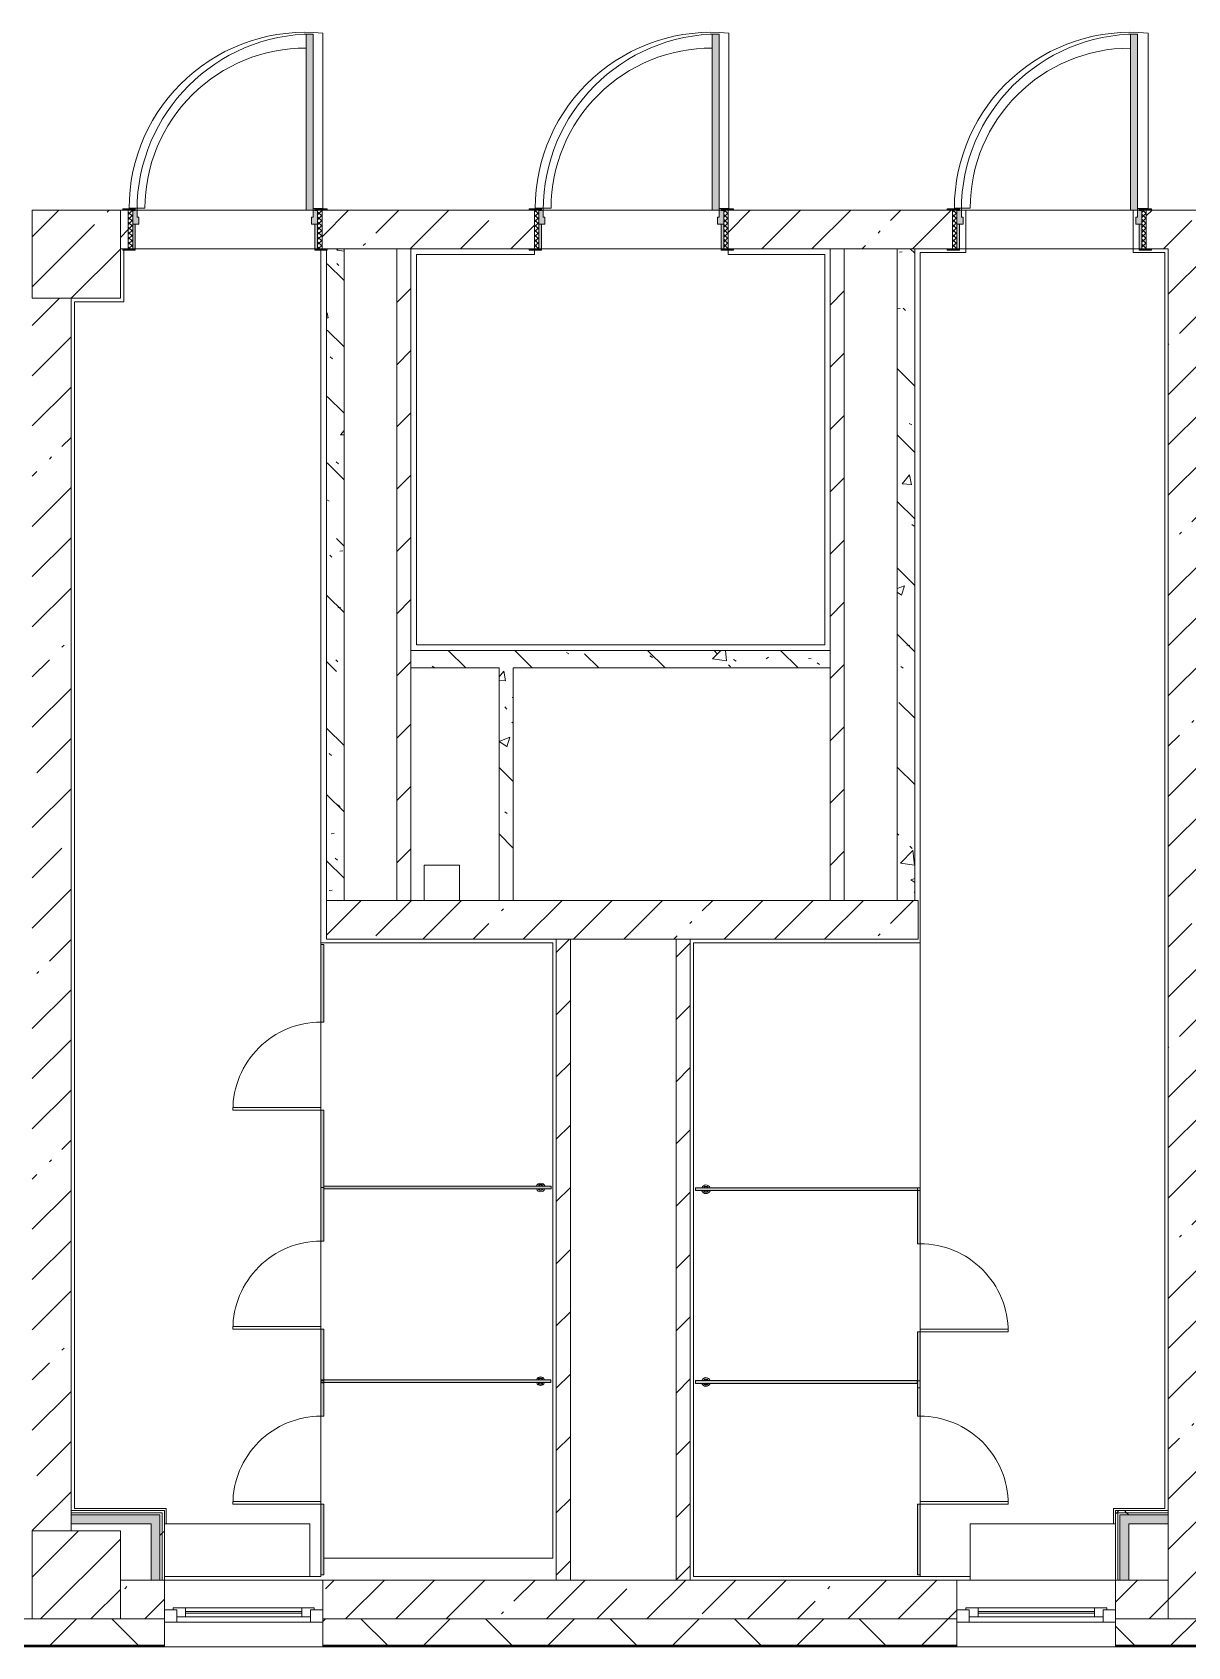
# Model space of a CAD drawing. Header units: millimetres. Extents: x 81633 to 280618, y -8553 to 29000.
# Drawn here: x 210912 to 217472, y -258 to 8910 of the extents above; entities that cross this region are included whole.
import ezdxf

# ---------------------------------------------------------------- set-up
doc = ezdxf.new("R2010")
doc.units = ezdxf.units.MM
for name, color, linetype, lineweight, true_color in [('A-DOOR-4', 7, 'Continuous', 5, 0xe2e2e2), ('A-DOOR-5', 7, 'Continuous', 5, 0xaaaaaa), ('A-DOOR-FRAM-2', 7, 'Continuous', 5, 0xe2e2e2), ('A-DOOR-FRAM-4', 7, 'Continuous', 5, 0xaaaaaa), ('A-FLOR-2', 7, 'Continuous', 5, 0xaaaaaa), ('A-GENM-9', 7, 'Continuous', 5, 0xe2ddcd), ('I-WALL-3', 7, 'Continuous', 5, 0xe7e7e7), ('I-WALL-4', 7, 'Continuous', 9, 0xe7e7e7), ('I-WALL-7', 7, 'Continuous', 5, 0x787878)]:
    doc.layers.add(name, color=color, linetype=linetype, lineweight=lineweight, true_color=true_color)
for name, color, linetype, lineweight in [('A-DOOR-6', 7, 'Continuous', 5), ('A-GENM-7', 7, 'Continuous', 5), ('A-GLAZ-3', 7, 'Continuous', 5), ('A-WALL', 7, 'Continuous', 9), ('A-WALL-2', 7, 'Continuous', 5), ('I-WALL-5', 7, 'Continuous', 5), ('S-COLS-2', 7, 'Continuous', 5)]:
    doc.layers.add(name, color=color, linetype=linetype, lineweight=lineweight)
pattern_1 = [(45, (145501.93, 0), (-285.1231, 285.1231), []), (45, (145787.05, 0), (-285.1231, 285.1231), [504.031, -100.806, 16.764, -84.042])]
pattern_2 = [(45, (145501.93, 0), (-176.7767, 176.7767), [])]
pattern_3 = [(135, (145501.93, 0), (-377.1708, -377.1708), [533.4, -88.9, 17.78, -88.9]), (135, (145501.93, 376.94), (-377.1708, -377.1708), []), (50, (145501.93, 0), (637.6445, -55.7866), [66.675, -733.425]), (355, (145501.9, 0), (-123.3494, 668.699), [53.34, -586.74]), (100.451, (145555.07, -4.65), (514.299, 612.908), [56.665, -623.315]), (46.184, (145501.9, 177.8), (948.7764, -147.15), [100.012, -1100.137]), (96.636, (145581, 165.5), (830.909, 865.997), [84.998, -934.973]), (351.184, (145501.9, 177.8), (830.918, 865.988), [80.01, -880.11]), (21, (145590.83, 133.35), (530.6506, -357.9283), [66.675, -733.425]), (326, (145590.8, 133.35), (216.308, 644.6585), [53.34, -586.74]), (71.451, (145635.05, 103.5), (746.9596, 286.7243), [56.665, -623.315]), (37.5, (145501.93, 0), (10.8105, 295.9426), [16.764, -562.864, 16.764, -578.866, -588.962]), (37.5, (145501.93, 0), (10.8105, 295.9426), [-1175.258, 16.764, -572.198]), (7.5, (145501.93, 0), (233.8692, 350.6318), [16.764, -322.834, 16.764, -549.529, -224.472]), (7.5, (145501.93, 0), (233.8692, 350.6318), [-905.891, 16.764, -207.708]), (327.5, (145303.68, 0), (474.5678, -20.0513), [16.764, -205.486, 16.764, -676.656, -920.115]), (327.5, (145303.68, 0), (474.5678, -20.0513), [-915.67, 16.764, -903.351]), (317.5, (145214.8, 0), (518.4522, 88.9934), [16.764, -272.161, 16.764, -443.738, -653.415]), (317.5, (145214.8, 0), (518.4522, 88.9934), [-749.427, 16.764, -636.651])]
pattern_4 = [(135, (1751.41, 174.685), (-14.14214, -14.14214), []), (225, (1751.41, 174.685), (14.14214, -14.14214), [])]
pattern_5 = [(45, (-371.384, 174.685), (-14.1421, 14.1421), []), (135, (-371.384, 174.685), (-14.1421, -14.1421), [])]
pattern_6 = [(45, (145501.9, 0), (-530.33, 530.33), []), (135, (145501.9, 0), (-530.33, -530.33), [])]

# ---------------------------------------------------------------- blocks, each defined once
blk = doc.blocks.new('BSC_Колонна _Прямоугольная - 500х500-V99-2_3_3_птичка')
at = {"layer": 'S-COLS-2'}
h = blk.add_hatch(dxfattribs=at)
h.set_pattern_fill('FP_74', color=256, style=0, pattern_type=2)
h.set_pattern_definition([(45, (-65660, -150), (-285.1231, 285.1231), []), (45, (-65374.88, -150), (-285.1231, 285.1231), [504.031, -100.806, 16.764, -84.042])])
h.paths.add_polyline_path([(-65.8, -250), (250, -250), (250, 250), (-250, 250), (-250, -250)])
for p, q in [((250, 250), (-250, 250)), ((-250, 250), (-250, -250)), ((250, -250), (250, 250)), ((-250, -250), (250, -250))]:
    blk.add_line(p, q, dxfattribs=at)
blk = doc.blocks.new('BSC_Колонна _Прямоугольная - 500х500-V102-2_3_3_птичка')
at = {"layer": 'S-COLS-2'}
h = blk.add_hatch(dxfattribs=at)
h.set_pattern_fill('FP_77', color=256, style=0, pattern_type=2)
h.set_pattern_definition([(45, (-65660, -7650), (-285.1231, 285.1231), []), (45, (-65374.88, -7650), (-285.1231, 285.1231), [504.031, -100.806, 16.764, -84.042])])
h.paths.add_polyline_path([(-250, -250), (250, -250), (250, 250), (-250, 250)])
for p, q in [((250, 250), (-250, 250)), ((-250, 250), (-250, -250)), ((250, -250), (250, 250)), ((-250, -250), (250, -250))]:
    blk.add_line(p, q, dxfattribs=at)
blk = doc.blocks.new('120_Окно_СКБ_1Ст - 120_Окно_СКБ_1Ст 900х2500_h_-22445987-2_3_3_птичка')
at = {"layer": 'A-GLAZ-3'}
for p, q in [((-450, -127), (-450, -57)), ((-450, -57), (-380, -57)), ((450, -57), (-450, -57)), ((-380, -57), (-380, -127)), ((380, -87), (-380, -87)), ((-380, -87), (-380, -127)), ((-330, -137), (-330, -87)), ((330, -137), (330, -87)), ((380, -127), (380, -57)), ((380, -57), (450, -57)), ((380, -127), (380, -87)), ((450, -57), (450, -127)), ((-380, -127), (-450, -127)), ((-450, -127), (-400, -127)), ((-380, -127), (-400, -127)), ((-400, -127), (-400, -137)), ((-400, -137), (400, -137)), ((400, -137), (-400, -137)), ((-330, -107), (330, -107)), ((330, -117), (-330, -117)), ((450, -127), (380, -127)), ((400, -127), (380, -127)), ((400, -127), (450, -127)), ((400, -137), (400, -127))]:
    blk.add_line(p, q, dxfattribs=at)
blk = doc.blocks.new('110_Дверь_СКБ_1Ст_Внутренняя1 - Д-4_1 1100x2100h_ОО_туалет для мальч_ и дев_-32102845-2_3_3_птичка')
at = {"layer": 'A-DOOR-4'}
h = blk.add_hatch(color=256, dxfattribs=at)
h.paths.add_polyline_path([(537.5, 30), (537.5, 110), (512.5, 110), (512.5, 70), (502.5, 70), (502.5, 30)])
h.paths.add_polyline_path([(-477.5, 30), (-477.5, 70), (-487.5, 70), (-487.5, 110), (-512.5, 110), (-512.5, 30)])
at = {"layer": 'A-DOOR-5'}
h = blk.add_hatch(dxfattribs=at)
h.set_pattern_fill('FP_20', color=256, style=0, pattern_type=2)
h.set_pattern_definition(pattern_4)
h.paths.add_polyline_path([(562.5, -110), (562.5, 110), (537.5, 110), (537.5, -110)])
at = {"layer": 'A-DOOR-FRAM-2'}
for points in [[(472.5, 110), (512.5, 110), (512.5, 1110), (472.5, 1110), (472.5, 221)], [(-497.5, 110), (-497.5, 118), (-567.5, 118), (-567.5, 110)], [(592.5, 110), (592.5, 118), (522.5, 118), (522.5, 110)], [(-497.5, -110), (-497.5, 30), (-512.5, 30), (-512.5, -110)], [(537.5, -110), (537.5, 30), (522.5, 30), (522.5, -110)], [(-497.5, -118), (-497.5, -110), (-567.5, -110), (-567.5, -118)], [(592.5, -118), (592.5, -110), (522.5, -110), (522.5, -118)]]:
    blk.add_hatch(color=256, dxfattribs=at).paths.add_polyline_path(points)
at = {"layer": 'A-DOOR-FRAM-4'}
h = blk.add_hatch(dxfattribs=at)
h.set_pattern_fill('FP_21', color=256, style=0, pattern_type=2)
h.set_pattern_definition(pattern_5)
h.paths.add_polyline_path([(-512.5, -110), (-512.5, 110), (-537.5, 110), (-537.5, -110)])
at = {"layer": 'A-DOOR-5'}
for p, q in [((512.5, 1110), (472.5, 1110)), ((472.5, 1110), (472.5, 110)), ((512.5, 110), (512.5, 1110)), ((472.5, 110), (512.5, 110))]:
    blk.add_line(p, q, dxfattribs=at)
blk.add_arc((512.5, 110), 1000, 90, 180, dxfattribs=at)
at = {"layer": 'A-DOOR-FRAM-4'}
for p, q in [((-497.5, 118), (-567.5, 118)), ((-567.5, 118), (-567.5, 110)), ((-567.5, 110), (-497.5, 110)), ((-512.5, 110), (-537.5, 110)), ((-537.5, 110), (-537.5, -110)), ((-487.5, 110), (-512.5, 110)), ((-512.5, 110), (-512.5, 30)), ((-512.5, -110), (-512.5, 110)), ((-497.5, 110), (-512.5, 110)), ((-512.5, 110), (-512.5, 109)), ((-512.5, 109), (-497.5, 109)), ((-497.5, 110), (-497.5, 118)), ((-497.5, 109), (-497.5, 110)), ((-487.5, 70), (-487.5, 110)), ((512.5, 110), (512.5, 70)), ((537.5, 110), (512.5, 110)), ((592.5, 118), (522.5, 118)), ((522.5, 118), (522.5, 110)), ((537.5, 110), (522.5, 110)), ((522.5, 110), (522.5, 109)), ((522.5, 110), (592.5, 110)), ((522.5, 109), (537.5, 109)), ((537.5, 30), (537.5, 110)), ((562.5, 110), (537.5, 110)), ((537.5, 110), (537.5, -110)), ((537.5, 109), (537.5, 110)), ((562.5, -110), (562.5, 110)), ((592.5, 110), (592.5, 118)), ((-512.5, 30), (-477.5, 30)), ((-497.5, 30), (-512.5, 30)), ((-512.5, 30), (-512.5, -110)), ((-497.5, -110), (-497.5, 30)), ((-477.5, 70), (-487.5, 70)), ((-477.5, 30), (-477.5, 70)), ((512.5, 70), (502.5, 70)), ((502.5, 70), (502.5, 30)), ((502.5, 30), (537.5, 30)), ((537.5, 30), (522.5, 30)), ((522.5, 30), (522.5, -110)), ((537.5, -110), (537.5, 30)), ((-497.5, -110), (-567.5, -110)), ((-567.5, -110), (-567.5, -118)), ((-567.5, -118), (-497.5, -118)), ((-537.5, -110), (-512.5, -110)), ((-512.5, -110), (-497.5, -110)), ((-497.5, -118), (-497.5, -110)), ((522.5, -110), (537.5, -110)), ((592.5, -110), (522.5, -110)), ((522.5, -110), (522.5, -118)), ((522.5, -118), (592.5, -118)), ((537.5, -110), (562.5, -110)), ((592.5, -118), (592.5, -110))]:
    blk.add_line(p, q, dxfattribs=at)
blk = doc.blocks.new('110_Дверь_СКБ_1Ст_Внутренняя1 - Д-4 1100x2100h_су мгн-31586709-2_3_3_птичка')
at = {"layer": 'A-DOOR-4'}
h = blk.add_hatch(color=256, dxfattribs=at)
h.paths.add_polyline_path([(537.5, 30), (537.5, 110), (512.5, 110), (512.5, 70), (502.5, 70), (502.5, 30)])
h.paths.add_polyline_path([(-477.5, 30), (-477.5, 70), (-487.5, 70), (-487.5, 110), (-512.5, 110), (-512.5, 30)])
at = {"layer": 'A-DOOR-5'}
h = blk.add_hatch(dxfattribs=at)
h.set_pattern_fill('FP_20', color=256, style=0, pattern_type=2)
h.set_pattern_definition(pattern_4)
h.paths.add_polyline_path([(562.5, -110), (562.5, 110), (537.5, 110), (537.5, -110)])
at = {"layer": 'A-DOOR-FRAM-2'}
for points in [[(472.5, 110), (512.5, 110), (512.5, 1110), (472.5, 1110), (472.5, 221)], [(-497.5, 110), (-497.5, 118), (-567.5, 118), (-567.5, 110)], [(592.5, 110), (592.5, 118), (522.5, 118), (522.5, 110)], [(-497.5, -110), (-497.5, 30), (-512.5, 30), (-512.5, -110)], [(537.5, -110), (537.5, 30), (522.5, 30), (522.5, -110)], [(-497.5, -118), (-497.5, -110), (-567.5, -110), (-567.5, -118)], [(592.5, -118), (592.5, -110), (522.5, -110), (522.5, -118)]]:
    blk.add_hatch(color=256, dxfattribs=at).paths.add_polyline_path(points)
at = {"layer": 'A-DOOR-FRAM-4'}
h = blk.add_hatch(dxfattribs=at)
h.set_pattern_fill('FP_21', color=256, style=0, pattern_type=2)
h.set_pattern_definition(pattern_5)
h.paths.add_polyline_path([(-512.5, -110), (-512.5, 110), (-537.5, 110), (-537.5, -110)])
at = {"layer": 'A-DOOR-5'}
for p, q in [((512.5, 1110), (472.5, 1110)), ((472.5, 1110), (472.5, 110)), ((512.5, 110), (512.5, 1110)), ((472.5, 110), (512.5, 110))]:
    blk.add_line(p, q, dxfattribs=at)
blk.add_arc((512.5, 110), 1000, 90, 180, dxfattribs=at)
at = {"layer": 'A-DOOR-FRAM-4'}
for p, q in [((-497.5, 118), (-567.5, 118)), ((-567.5, 118), (-567.5, 110)), ((-567.5, 110), (-497.5, 110)), ((-512.5, 110), (-537.5, 110)), ((-537.5, 110), (-537.5, -110)), ((-487.5, 110), (-512.5, 110)), ((-512.5, 110), (-512.5, 30)), ((-512.5, -110), (-512.5, 110)), ((-497.5, 110), (-512.5, 110)), ((-512.5, 110), (-512.5, 109)), ((-512.5, 109), (-497.5, 109)), ((-497.5, 110), (-497.5, 118)), ((-497.5, 109), (-497.5, 110)), ((-487.5, 70), (-487.5, 110)), ((512.5, 110), (512.5, 70)), ((537.5, 110), (512.5, 110)), ((592.5, 118), (522.5, 118)), ((522.5, 118), (522.5, 110)), ((537.5, 110), (522.5, 110)), ((522.5, 110), (522.5, 109)), ((522.5, 110), (592.5, 110)), ((522.5, 109), (537.5, 109)), ((537.5, 30), (537.5, 110)), ((562.5, 110), (537.5, 110)), ((537.5, 110), (537.5, -110)), ((537.5, 109), (537.5, 110)), ((562.5, -110), (562.5, 110)), ((592.5, 110), (592.5, 118)), ((-512.5, 30), (-477.5, 30)), ((-497.5, 30), (-512.5, 30)), ((-512.5, 30), (-512.5, -110)), ((-497.5, -110), (-497.5, 30)), ((-477.5, 70), (-487.5, 70)), ((-477.5, 30), (-477.5, 70)), ((512.5, 70), (502.5, 70)), ((502.5, 70), (502.5, 30)), ((502.5, 30), (537.5, 30)), ((537.5, 30), (522.5, 30)), ((522.5, 30), (522.5, -110)), ((537.5, -110), (537.5, 30)), ((-497.5, -110), (-567.5, -110)), ((-567.5, -110), (-567.5, -118)), ((-567.5, -118), (-497.5, -118)), ((-537.5, -110), (-512.5, -110)), ((-512.5, -110), (-497.5, -110)), ((-497.5, -118), (-497.5, -110)), ((522.5, -110), (537.5, -110)), ((592.5, -110), (522.5, -110)), ((522.5, -110), (522.5, -118)), ((522.5, -118), (592.5, -118)), ((537.5, -110), (562.5, -110)), ((592.5, -118), (592.5, -110))]:
    blk.add_line(p, q, dxfattribs=at)
blk = doc.blocks.new('131_Сантехническая перегородка_Дверь_ поз_4 - СД-1-V220-2_3_3_птичка')
at = {"layer": 'A-GENM-9'}
for points in [[(-190, -8), (250, -8), (250, 8), (-190, 8)], [(750, -8), (1190, -8), (1190, 8), (750, 8)]]:
    blk.add_hatch(color=256, dxfattribs=at).paths.add_polyline_path(points)
at = {"layer": 'A-DOOR-6'}
for p, q in [((266, 508), (250, 508)), ((250, 8), (250, 508)), ((266, 8), (266, 508)), ((266, 8), (250, 8))]:
    blk.add_line(p, q, dxfattribs=at)
blk.add_arc((250, 8), 500, 360, 90, dxfattribs=at)
at = {"layer": 'A-GENM-7'}
for p, q in [((250, 8), (-190, 8)), ((-190, 8), (-190, -8)), ((250, -8), (250, 8)), ((1190, 8), (750, 8)), ((750, 8), (750, -8)), ((1190, -8), (1190, 8)), ((-190, -8), (250, -8)), ((750, -8), (1190, -8))]:
    blk.add_line(p, q, dxfattribs=at)
blk = doc.blocks.new('131_Сантехническая перегородка_Дверь - СД-1-V221-2_3_3_птичка')
at = {"layer": 'A-GENM-9'}
for points in [[(0, -8), (317.3, -8), (317.3, 8), (0, 8)], [(817.3, 8), (817.3, -8), (1134.7, -8), (1134.7, 8)]]:
    blk.add_hatch(color=256, dxfattribs=at).paths.add_polyline_path(points)
at = {"layer": 'A-DOOR-6'}
for p, q in [((333.3, -8), (317.3, -8)), ((317.3, -8), (317.3, -508)), ((333.3, -8), (333.3, -508)), ((333.3, -508), (317.3, -508))]:
    blk.add_line(p, q, dxfattribs=at)
blk.add_arc((317.3, -8), 500, 270, 0, dxfattribs=at)
at = {"layer": 'A-GENM-7'}
for p, q in [((317.3, 8), (0, 8)), ((0, 8), (0, -8)), ((317.3, -8), (317.3, 8)), ((1134.7, 8), (817.3, 8)), ((817.3, 8), (817.3, -8)), ((1134.7, -8), (1134.7, 8)), ((0, -8), (317.3, -8)), ((817.3, -8), (1134.7, -8))]:
    blk.add_line(p, q, dxfattribs=at)
blk = doc.blocks.new('131_Сантехническая перегородка_Дверь - СД-1-V222-2_3_3_птичка')
at = {"layer": 'A-GENM-9'}
for points in [[(0, -8), (305.2, -8), (305.2, 8), (0, 8)], [(805.2, -8), (1110.4, -8), (1110.4, 8), (805.2, 8)]]:
    blk.add_hatch(color=256, dxfattribs=at).paths.add_polyline_path(points)
at = {"layer": 'A-DOOR-6'}
for p, q in [((321.2, 508), (305.2, 508)), ((305.2, 8), (305.2, 508)), ((321.2, 8), (321.2, 508)), ((321.2, 8), (305.2, 8))]:
    blk.add_line(p, q, dxfattribs=at)
blk.add_arc((305.2, 8), 500, 360, 90, dxfattribs=at)
at = {"layer": 'A-GENM-7'}
for p, q in [((305.2, 8), (0, 8)), ((0, 8), (0, -8)), ((305.2, -8), (305.2, 8)), ((1110.4, 8), (805.2, 8)), ((805.2, 8), (805.2, -8)), ((1110.4, -8), (1110.4, 8)), ((0, -8), (305.2, -8)), ((805.2, -8), (1110.4, -8))]:
    blk.add_line(p, q, dxfattribs=at)
blk = doc.blocks.new('131_Сантехническая перегородка_Дверь_сдвиг_ - СД-1-V223-2_3_3_птичка')
at = {"layer": 'A-GENM-9'}
for points in [[(0, -8), (400, -8), (400, 8), (0, 8)], [(900, -8), (1100, -8), (1100, 8), (900, 8)]]:
    blk.add_hatch(color=256, dxfattribs=at).paths.add_polyline_path(points)
at = {"layer": 'A-DOOR-6'}
for p, q in [((416, 508), (400, 508)), ((400, 8), (400, 508)), ((416, 8), (416, 508)), ((416, 8), (400, 8))]:
    blk.add_line(p, q, dxfattribs=at)
blk.add_arc((400, 8), 500, 360, 90, dxfattribs=at)
at = {"layer": 'A-GENM-7'}
for p, q in [((400, 8), (0, 8)), ((0, 8), (0, -8)), ((400, -8), (400, 8)), ((1100, 8), (900, 8)), ((900, 8), (900, -8)), ((1100, -8), (1100, 8)), ((0, -8), (400, -8)), ((900, -8), (1100, -8))]:
    blk.add_line(p, q, dxfattribs=at)
blk = doc.blocks.new('131_Сантехническая перегородка_Дверь_сдвиг_ - СД-1-V224-2_3_3_птичка')
at = {"layer": 'A-GENM-9'}
for points in [[(0, -8), (400, -8), (400, 8), (0, 8)], [(900, 8), (900, -8), (1100, -8), (1100, 8)]]:
    blk.add_hatch(color=256, dxfattribs=at).paths.add_polyline_path(points)
at = {"layer": 'A-DOOR-6'}
for p, q in [((416, -8), (400, -8)), ((400, -8), (400, -508)), ((416, -8), (416, -508)), ((416, -508), (400, -508))]:
    blk.add_line(p, q, dxfattribs=at)
blk.add_arc((400, -8), 500, 270, 0, dxfattribs=at)
at = {"layer": 'A-GENM-7'}
for p, q in [((400, 8), (0, 8)), ((0, 8), (0, -8)), ((400, -8), (400, 8)), ((1100, 8), (900, 8)), ((900, 8), (900, -8)), ((1100, -8), (1100, 8)), ((0, -8), (400, -8)), ((900, -8), (1100, -8))]:
    blk.add_line(p, q, dxfattribs=at)
blk = doc.blocks.new('131_Сантехническая перегородка - СП-4-V225-2_3_3_птичка')
at = {"layer": 'A-GENM-9'}
blk.add_hatch(color=256, dxfattribs=at).paths.add_polyline_path([(1330, -8), (1330, 8), (55.2, 8), (55.2, -8)])
at = {"layer": 'A-GENM-7'}
for p, q in [((1330, 8), (55.2, 8)), ((55.2, 8), (55.2, -8)), ((1330, -8), (1330, 8)), ((55.2, -8), (1330, -8))]:
    blk.add_line(p, q, dxfattribs=at)
at = {"layer": 'A-GENM-7', "flags": 128}
for points in [[(126.7, 8), (126.3, 8.5), (126, 9), (125.6, 9.5), (125.2, 9.9), (124.8, 10.4), (124.4, 10.8), (123.9, 11.2), (123.5, 11.6), (123, 12), (122.5, 12.3), (122, 12.7), (121.5, 13), (121, 13.3), (120.5, 13.6), (119.9, 13.8), (119.4, 14), (118.8, 14.3), (118.2, 14.4), (117.6, 14.6), (117, 14.7), (116.5, 14.9), (115.9, 14.9), (115.3, 15), (114.7, 15.1), (114.1, 15.1), (113.5, 15.1), (112.8, 15), (112.2, 15), (111.7, 14.9), (111.1, 14.8), (110.5, 14.7), (109.9, 14.5), (109.3, 14.4), (108.7, 14.2), (108.2, 13.9), (107.6, 13.7), (107.1, 13.4), (106.5, 13.2), (106, 12.9), (105.5, 12.5), (105, 12.2), (104.5, 11.8), (104.1, 11.4), (103.6, 11), (103.2, 10.6), (102.8, 10.2), (102.4, 9.7), (102, 9.3), (101.6, 8.8), (101.3, 8.3), (101.1, 8)], [(101.1, -8), (101.4, -8.5), (101.8, -9), (102.2, -9.5), (102.6, -9.9), (103, -10.4), (103.4, -10.8), (103.8, -11.2), (104.3, -11.6), (104.7, -12), (105.2, -12.3), (105.7, -12.7), (106.2, -13), (106.8, -13.3), (107.3, -13.6), (107.9, -13.8), (108.4, -14), (109, -14.3), (109.6, -14.4), (110.1, -14.6), (110.7, -14.7), (111.3, -14.9), (111.9, -14.9), (112.5, -15), (113.1, -15.1), (113.7, -15.1), (114.3, -15.1), (114.9, -15), (115.5, -15), (116.1, -14.9), (116.7, -14.8), (117.3, -14.7), (117.9, -14.5), (118.5, -14.4), (119, -14.2), (119.6, -13.9), (120.2, -13.7), (120.7, -13.4), (121.2, -13.2), (121.7, -12.9), (122.3, -12.5), (122.7, -12.2), (123.2, -11.8), (123.7, -11.4), (124.1, -11), (124.6, -10.6), (125, -10.2), (125.4, -9.7), (125.8, -9.3), (126.1, -8.8), (126.5, -8.3), (126.7, -8)]]:
    blk.add_lwpolyline(points, dxfattribs=at)
at = {"layer": 'A-GENM-7'}
for radius, start, end in [(24.6, 19.91127, 160.08873), (17.6, 45, 135), (17.6, 45, 135), (15.1, 45, 135), (24.6, 199.91127, 340.08873), (17.6, 225, 315), (17.6, 225, 315), (15.1, 225, 315)]:
    blk.add_arc((113.9, 0), radius, start, end, dxfattribs=at)
blk = doc.blocks.new('131_Сантехническая перегородка - СП-4-V226-2_3_3_птичка')
at = {"layer": 'A-GENM-9'}
blk.add_hatch(color=256, dxfattribs=at).paths.add_polyline_path([(1330, -8), (1330, 8), (71.3, 8), (71.3, -8)])
at = {"layer": 'A-GENM-7'}
for p, q in [((1330, 8), (71.3, 8)), ((71.3, 8), (71.3, -8)), ((1330, -8), (1330, 8)), ((71.3, -8), (1330, -8))]:
    blk.add_line(p, q, dxfattribs=at)
at = {"layer": 'A-GENM-7', "flags": 128}
for points in [[(142.8, 8), (142.5, 8.5), (142.1, 9), (141.8, 9.5), (141.4, 9.9), (141, 10.4), (140.5, 10.8), (140.1, 11.2), (139.6, 11.6), (139.2, 12), (138.7, 12.3), (138.2, 12.7), (137.7, 13), (137.1, 13.3), (136.6, 13.6), (136.1, 13.8), (135.5, 14), (134.9, 14.3), (134.4, 14.4), (133.8, 14.6), (133.2, 14.7), (132.6, 14.9), (132, 14.9), (131.4, 15), (130.8, 15.1), (130.2, 15.1), (129.6, 15.1), (129, 15), (128.4, 15), (127.8, 14.9), (127.2, 14.8), (126.6, 14.7), (126, 14.5), (125.4, 14.4), (124.9, 14.2), (124.3, 13.9), (123.8, 13.7), (123.2, 13.4), (122.7, 13.2), (122.2, 12.9), (121.7, 12.5), (121.2, 12.2), (120.7, 11.8), (120.2, 11.4), (119.8, 11), (119.3, 10.6), (118.9, 10.2), (118.5, 9.7), (118.1, 9.3), (117.8, 8.8), (117.4, 8.3), (117.3, 8)], [(117.3, -8), (117.6, -8.5), (117.9, -9), (118.3, -9.5), (118.7, -9.9), (119.1, -10.4), (119.5, -10.8), (120, -11.2), (120.4, -11.6), (120.9, -12), (121.4, -12.3), (121.9, -12.7), (122.4, -13), (122.9, -13.3), (123.5, -13.6), (124, -13.8), (124.6, -14), (125.1, -14.3), (125.7, -14.4), (126.3, -14.6), (126.9, -14.7), (127.5, -14.9), (128.1, -14.9), (128.7, -15), (129.3, -15.1), (129.9, -15.1), (130.5, -15.1), (131.1, -15), (131.7, -15), (132.3, -14.9), (132.9, -14.8), (133.4, -14.7), (134, -14.5), (134.6, -14.4), (135.2, -14.2), (135.7, -13.9), (136.3, -13.7), (136.8, -13.4), (137.4, -13.2), (137.9, -12.9), (138.4, -12.5), (138.9, -12.2), (139.4, -11.8), (139.8, -11.4), (140.3, -11), (140.7, -10.6), (141.1, -10.2), (141.5, -9.7), (141.9, -9.3), (142.3, -8.8), (142.6, -8.3), (142.8, -8)]]:
    blk.add_lwpolyline(points, dxfattribs=at)
at = {"layer": 'A-GENM-7'}
for radius, start, end in [(24.6, 19.91127, 160.08873), (17.6, 45, 135), (17.6, 45, 135), (15.1, 45, 135), (24.6, 199.91127, 340.08873), (17.6, 225, 315), (17.6, 225, 315), (15.1, 225, 315)]:
    blk.add_arc((130, 0), radius, start, end, dxfattribs=at)
blk = doc.blocks.new('131_Сантехническая перегородка - СП-4-V227-2_3_3_птичка')
at = {"layer": 'A-GENM-9'}
blk.add_hatch(color=256, dxfattribs=at).paths.add_polyline_path([(1330, 8), (39.9, 8), (39.9, -8), (1330, -8)])
at = {"layer": 'A-GENM-7'}
for p, q in [((1330, 8), (39.9, 8)), ((39.9, 8), (39.9, -8)), ((1330, -8), (1330, 8)), ((39.9, -8), (1330, -8))]:
    blk.add_line(p, q, dxfattribs=at)
at = {"layer": 'A-GENM-7', "flags": 128}
for points in [[(111.4, 8), (111, 8.5), (110.7, 9), (110.3, 9.5), (109.9, 9.9), (109.5, 10.4), (109.1, 10.8), (108.6, 11.2), (108.2, 11.6), (107.7, 12), (107.2, 12.3), (106.7, 12.7), (106.2, 13), (105.7, 13.3), (105.2, 13.6), (104.6, 13.8), (104, 14), (103.5, 14.3), (102.9, 14.4), (102.3, 14.6), (101.7, 14.7), (101.1, 14.9), (100.6, 14.9), (100, 15), (99.4, 15.1), (98.7, 15.1), (98.1, 15.1), (97.5, 15), (96.9, 15), (96.3, 14.9), (95.8, 14.8), (95.2, 14.7), (94.6, 14.5), (94, 14.4), (93.4, 14.2), (92.9, 13.9), (92.3, 13.7), (91.8, 13.4), (91.2, 13.2), (90.7, 12.9), (90.2, 12.5), (89.7, 12.2), (89.2, 11.8), (88.8, 11.4), (88.3, 11), (87.9, 10.6), (87.5, 10.2), (87.1, 9.7), (86.7, 9.3), (86.3, 8.8), (86, 8.3), (85.8, 8)], [(85.8, -8), (86.1, -8.5), (86.5, -9), (86.9, -9.5), (87.2, -9.9), (87.6, -10.4), (88.1, -10.8), (88.5, -11.2), (89, -11.6), (89.4, -12), (89.9, -12.3), (90.4, -12.7), (90.9, -13), (91.5, -13.3), (92, -13.6), (92.6, -13.8), (93.1, -14), (93.7, -14.3), (94.3, -14.4), (94.8, -14.6), (95.4, -14.7), (96, -14.9), (96.6, -14.9), (97.2, -15), (97.8, -15.1), (98.4, -15.1), (99, -15.1), (99.6, -15), (100.2, -15), (100.8, -14.9), (101.4, -14.8), (102, -14.7), (102.6, -14.5), (103.2, -14.4), (103.7, -14.2), (104.3, -13.9), (104.8, -13.7), (105.4, -13.4), (105.9, -13.2), (106.4, -12.9), (106.9, -12.5), (107.4, -12.2), (107.9, -11.8), (108.4, -11.4), (108.8, -11), (109.3, -10.6), (109.7, -10.2), (110.1, -9.7), (110.5, -9.3), (110.8, -8.8), (111.2, -8.3), (111.4, -8)]]:
    blk.add_lwpolyline(points, dxfattribs=at)
at = {"layer": 'A-GENM-7'}
for radius, start, end in [(24.6, 19.91127, 160.08873), (17.6, 45, 135), (17.6, 45, 135), (15.1, 45, 135), (24.6, 199.91127, 340.08873), (17.6, 225, 315), (17.6, 225, 315), (15.1, 225, 315)]:
    blk.add_arc((98.6, 0), radius, start, end, dxfattribs=at)
blk = doc.blocks.new('131_Сантехническая перегородка - СП-4-V228-2_3_3_птичка')
at = {"layer": 'A-GENM-9'}
blk.add_hatch(color=256, dxfattribs=at).paths.add_polyline_path([(1330, 8), (25.5, 8), (25.5, -8), (1330, -8)])
at = {"layer": 'A-GENM-7'}
for p, q in [((1330, 8), (25.5, 8)), ((25.5, 8), (25.5, -8)), ((1330, -8), (1330, 8)), ((25.5, -8), (1330, -8))]:
    blk.add_line(p, q, dxfattribs=at)
at = {"layer": 'A-GENM-7', "flags": 128}
for points in [[(97, 8), (96.7, 8.5), (96.3, 9), (95.9, 9.5), (95.5, 9.9), (95.1, 10.4), (94.7, 10.8), (94.3, 11.2), (93.8, 11.6), (93.3, 12), (92.9, 12.3), (92.4, 12.7), (91.8, 13), (91.3, 13.3), (90.8, 13.6), (90.2, 13.8), (89.7, 14), (89.1, 14.3), (88.5, 14.4), (88, 14.6), (87.4, 14.7), (86.8, 14.9), (86.2, 14.9), (85.6, 15), (85, 15.1), (84.4, 15.1), (83.8, 15.1), (83.2, 15), (82.6, 15), (82, 14.9), (81.4, 14.8), (80.8, 14.7), (80.2, 14.5), (79.6, 14.4), (79.1, 14.2), (78.5, 13.9), (77.9, 13.7), (77.4, 13.4), (76.9, 13.2), (76.4, 12.9), (75.8, 12.5), (75.3, 12.2), (74.9, 11.8), (74.4, 11.4), (74, 11), (73.5, 10.6), (73.1, 10.2), (72.7, 9.7), (72.3, 9.3), (72, 8.8), (71.6, 8.3), (71.4, 8)], [(71.4, -8), (71.8, -8.5), (72.1, -9), (72.5, -9.5), (72.9, -9.9), (73.3, -10.4), (73.7, -10.8), (74.1, -11.2), (74.6, -11.6), (75.1, -12), (75.6, -12.3), (76.1, -12.7), (76.6, -13), (77.1, -13.3), (77.6, -13.6), (78.2, -13.8), (78.7, -14), (79.3, -14.3), (79.9, -14.4), (80.5, -14.6), (81.1, -14.7), (81.6, -14.9), (82.2, -14.9), (82.8, -15), (83.4, -15.1), (84, -15.1), (84.6, -15.1), (85.2, -15), (85.8, -15), (86.4, -14.9), (87, -14.8), (87.6, -14.7), (88.2, -14.5), (88.8, -14.4), (89.4, -14.2), (89.9, -13.9), (90.5, -13.7), (91, -13.4), (91.6, -13.2), (92.1, -12.9), (92.6, -12.5), (93.1, -12.2), (93.6, -11.8), (94, -11.4), (94.5, -11), (94.9, -10.6), (95.3, -10.2), (95.7, -9.7), (96.1, -9.3), (96.5, -8.8), (96.8, -8.3), (97, -8)]]:
    blk.add_lwpolyline(points, dxfattribs=at)
at = {"layer": 'A-GENM-7'}
for radius, start, end in [(24.6, 19.91127, 160.08873), (17.6, 45, 135), (17.6, 45, 135), (15.1, 45, 135), (24.6, 199.91127, 340.08873), (17.6, 225, 315), (17.6, 225, 315), (15.1, 225, 315)]:
    blk.add_arc((84.2, 0), radius, start, end, dxfattribs=at)

msp = doc.modelspace()

# ---------------------------------------------------------------- hatches: boundary and pattern name
at = {"layer": 'A-WALL-2'}
h = msp.add_hatch(dxfattribs=at)
h.set_pattern_fill('FP_80', color=256, style=0, pattern_type=2)
h.set_pattern_definition([(45, (145501.93, 0), (-353.5534, 353.5534), []), (135, (145501.93, 0), (-353.5534, -353.5534), [])])
h.paths.add_polyline_path([(216161.9, -250), (216161.9, -100), (212561.9, -100), (212561.9, -250), (214219.1, -250)])
h.paths.add_polyline_path([(221201.9, -250), (221201.9, -100), (217061.9, -100), (217061.9, -250), (220985.4, -250)])
h.paths.add_polyline_path([(203561.9, -250), (204311.9, -250), (204311.9, -100), (203561.9, -100)])
h.paths.add_polyline_path([(202411.9, -250), (202661.9, -250), (202661.9, -100), (201911.9, -100), (201911.9, -250), (202247.8, -250)])
h.paths.add_polyline_path([(210661.9, -250), (211661.9, -250), (211661.9, -100), (210661.9, -100)])
h.paths.add_polyline_path([(206932.2, -250), (207561.9, -250), (207561.9, -100), (206411.9, -100), (206411.9, -250)])
h.paths.add_polyline_path([(198604.3, -250), (198811.9, -250), (198811.9, -100), (197411.9, -100), (197411.9, -250), (197563.4, -250)])
h.paths.add_polyline_path([(189538.3, -250), (189538.3, -100), (188161.9, -100), (188161.9, -250), (189235.5, -250)])
h.paths.add_polyline_path([(190811.9, -250), (190811.9, -100), (190438.3, -100), (190438.3, -250)])
h.paths.add_polyline_path([(194311.9, -250), (194311.9, -100), (192911.9, -100), (192911.9, -250), (193399.4, -250)])
h.paths.add_polyline_path([(184041.9, -250), (185061.9, -250), (185061.9, -100), (183491.9, -100), (183491.9, -250), (184030.6, -250)])
h.paths.add_polyline_path([(178825.7, -250), (179371.9, -250), (179371.9, -100), (178511.9, -100), (178511.9, -250)])
h.paths.add_polyline_path([(176223.2, -250), (176411.9, -250), (176411.9, -100), (174711.7, -100), (174711.7, -250), (175702.7, -250)])
h.paths.add_polyline_path([(180271.9, -250), (181391.9, -250), (181391.9, -100), (180271.9, -100)])
h.paths.add_polyline_path([(164311.9, -250), (164311.9, -100), (163661.9, -100), (163661.9, -250), (164251.9, -250)])
h.paths.add_polyline_path([(171661.9, -250), (171911.7, -250), (171911.7, -100), (170311.9, -100), (170311.9, -250), (171538.8, -250)])
h.paths.add_polyline_path([(167111.9, -250), (168211.9, -250), (168211.9, -100), (167111.9, -100)])
h.paths.add_polyline_path([(161649.5, -250), (162761.9, -250), (162761.9, -100), (161611.9, -100), (161611.9, -250)])
h.paths.add_polyline_path([(150198.7, -250), (154061.9, -250), (154061.9, -100), (150131.9, -100), (150131.9, -250)])
h.paths.add_polyline_path([(149231.9, -250), (149231.9, -100), (145241.9, -100), (145241.9, -250), (149157.7, -250)])
h.paths.add_polyline_path([(157161.9, -250), (158511.9, -250), (158511.9, -100), (157161.9, -100)])
at = {"layer": 'I-WALL-3'}
for points in [[(211586.9, 440.5), (211636.9, 440.5), (211636.9, 490.5), (211131.9, 490.5), (211131.9, 440.5)], [(217136.9, 120), (217136.9, 440.5), (217086.9, 440.5), (217086.9, 120)]]:
    msp.add_hatch(color=256, dxfattribs=at).paths.add_polyline_path(points)
at = {"layer": 'I-WALL-4'}
for points in [[(217361.9, 440.5), (217361.9, 490.5), (217086.9, 490.5), (217086.9, 440.5), (217342, 440.5)], [(211636.9, 120), (211636.9, 440.5), (211586.9, 440.5), (211586.9, 120)]]:
    msp.add_hatch(color=256, dxfattribs=at).paths.add_polyline_path(points)
at = {"layer": 'I-WALL-5'}
h = msp.add_hatch(dxfattribs=at)
h.set_pattern_fill('FP_88', color=256, style=0, pattern_type=2)
h.set_pattern_definition(pattern_1)
h.paths.add_polyline_path([(217342, 7680), (217361.9, 7680), (217361.9, 7900), (217236.9, 7900), (217236.9, 7680), (217266.9, 7680)])
h.paths.add_polyline_path([(211426.9, 7680), (211456.9, 7680), (211456.9, 7900), (211411.9, 7900), (211411.9, 7680)])
h.paths.add_polyline_path([(213061.9, 7680), (213762.4, 7680), (213762.4, 7900), (212556.9, 7900), (212556.9, 7680), (212981.9, 7680)])
h.paths.add_polyline_path([(216106.9, 7680), (216136.9, 7680), (216136.9, 7900), (214862.4, 7900), (214862.4, 7680), (215921.9, 7680)])
h = msp.add_hatch(dxfattribs=at)
h.set_pattern_fill('FP_88', color=256, style=0, pattern_type=2)
h.set_pattern_definition(pattern_1)
h.paths.add_polyline_path([(217581.9, 120), (217581.9, 7900), (217361.9, 7900), (217361.9, 120)])
h = msp.add_hatch(dxfattribs=at)
h.set_pattern_fill('FP_92', color=256, style=0, pattern_type=2)
h.set_pattern_definition(pattern_2)
h.paths.add_polyline_path([(212981.9, 3980), (213061.9, 3980), (213061.9, 7680), (212981.9, 7680), (212981.9, 4461.2)])
h = msp.add_hatch(dxfattribs=at)
h.set_pattern_fill('FP_92', color=256, style=0, pattern_type=2)
h.set_pattern_definition(pattern_2)
h.paths.add_polyline_path([(215521.9, 3980), (215521.9, 7680), (215441.9, 7680), (215441.9, 3980)])
h = msp.add_hatch(dxfattribs=at)
h.set_pattern_fill('FP_88', color=256, style=0, pattern_type=2)
h.set_pattern_definition(pattern_1)
h.paths.add_polyline_path([(211131.9, 400), (211131.9, 7400), (210911.9, 7400), (210911.9, 400), (211122.5, 400)])
h = msp.add_hatch(dxfattribs=at)
h.set_pattern_fill('FP_88', color=256, style=0, pattern_type=2)
h.set_pattern_definition(pattern_1)
h.paths.add_polyline_path([(213966.9, 3760), (215941.9, 3760), (215941.9, 3980), (212581.9, 3980), (212581.9, 3760), (213886.9, 3760)])
h = msp.add_hatch(dxfattribs=at)
h.set_pattern_fill('FP_92', color=256, style=0, pattern_type=2)
h.set_pattern_definition(pattern_2)
h.paths.add_polyline_path([(213966.9, 120), (213966.9, 3760), (213886.9, 3760), (213886.9, 120)])
h = msp.add_hatch(dxfattribs=at)
h.set_pattern_fill('FP_92', color=256, style=0, pattern_type=2)
h.set_pattern_definition(pattern_2)
h.paths.add_polyline_path([(214646.9, 120), (214646.9, 3760), (214566.9, 3760), (214566.9, 120)])
h = msp.add_hatch(dxfattribs=at)
h.set_pattern_fill('FP_174', color=256, style=0, pattern_type=2)
h.set_pattern_definition(pattern_6)
h.paths.add_polyline_path([(211649.4, 120), (211649.4, 490.5), (211636.9, 490.5), (211636.9, 120)])
h = msp.add_hatch(dxfattribs=at)
h.set_pattern_fill('FP_174', color=256, style=0, pattern_type=2)
h.set_pattern_definition(pattern_6)
h.paths.add_polyline_path([(211661.9, 120), (211661.9, 503), (211649.4, 503), (211649.4, 120)])
h = msp.add_hatch(dxfattribs=at)
h.set_pattern_fill('FP_174', color=256, style=0, pattern_type=2)
h.set_pattern_definition(pattern_6)
h.paths.add_polyline_path([(217361.9, 503), (217361.9, 515.5), (217061.9, 515.5), (217061.9, 503), (217342, 503)])
h = msp.add_hatch(dxfattribs=at)
h.set_pattern_fill('FP_174', color=256, style=0, pattern_type=2)
h.set_pattern_definition(pattern_6)
h.paths.add_polyline_path([(217074.4, 120), (217074.4, 503), (217061.9, 503), (217061.9, 120)])
h = msp.add_hatch(dxfattribs=at)
h.set_pattern_fill('FP_174', color=256, style=0, pattern_type=2)
h.set_pattern_definition(pattern_6)
h.paths.add_polyline_path([(217361.9, 490.5), (217361.9, 503), (217074.4, 503), (217074.4, 490.5), (217342, 490.5)])
h = msp.add_hatch(dxfattribs=at)
h.set_pattern_fill('FP_88', color=256, style=0, pattern_type=2)
h.set_pattern_definition(pattern_1)
h.paths.add_polyline_path([(216161.9, -100), (216161.9, 120), (212561.9, 120), (212561.9, -100), (214219.1, -100)])
h.paths.add_polyline_path([(217361.9, -100), (217361.9, 120), (217061.9, 120), (217061.9, -100), (217342, -100)])
h.paths.add_polyline_path([(211411.9, -100), (211661.9, -100), (211661.9, 120), (211411.9, 120)])
h = msp.add_hatch(dxfattribs=at)
h.set_pattern_fill('FP_88', color=256, style=0, pattern_type=2)
h.set_pattern_definition(pattern_1)
h.paths.add_polyline_path([(220981.9, -100), (220981.9, 120), (217361.9, 120), (217361.9, -100), (220465, -100)])
at = {"layer": 'I-WALL-7'}
h = msp.add_hatch(dxfattribs=at)
h.set_pattern_fill('FP_95', color=256, style=0, pattern_type=2)
h.set_pattern_definition(pattern_3)
h.paths.add_polyline_path([(212681.9, 3980), (212681.9, 7680), (212586.9, 7680), (212581.9, 3980)])
h = msp.add_hatch(dxfattribs=at)
h.set_pattern_fill('FP_95', color=256, style=0, pattern_type=2)
h.set_pattern_definition(pattern_3)
h.paths.add_polyline_path([(215921.9, 3980), (215921.9, 7680), (215821.9, 7680), (215821.9, 3980)])
h = msp.add_hatch(dxfattribs=at)
h.set_pattern_fill('FP_95', color=256, style=0, pattern_type=2)
h.set_pattern_definition(pattern_3)
h.paths.add_polyline_path([(215441.9, 5300), (215441.9, 5400), (213061.9, 5400), (213061.9, 5300), (214219.1, 5300)])
h = msp.add_hatch(dxfattribs=at)
h.set_pattern_fill('FP_95', color=256, style=0, pattern_type=2)
h.set_pattern_definition(pattern_3)
h.paths.add_polyline_path([(213641.9, 3980), (213641.9, 5300), (213561.9, 5300), (213561.9, 3980)])

# ---------------------------------------------------------------- linework, layer by layer
at = {"layer": 'A-FLOR-2'}
for p, q in [((212561.5, 7910.1), (212561.5, 8905.1)), ((214867, 7910.1), (214867, 8905.1)), ((217247, 7910.1), (217247, 8905.1)), ((211461.5, 7911.1), (211551.5, 7911.1)), ((211506.9, 7900), (212466.9, 7900)), ((212506.9, 7910.1), (212561.5, 7910.1)), ((213767, 7911.1), (213857, 7911.1)), ((213812.4, 7900), (214772.4, 7900)), ((214812.4, 7910.1), (214867, 7910.1)), ((216147, 7911.1), (216237, 7911.1)), ((216186.9, 7900), (217146.9, 7900)), ((217146.9, 7900), (216211.9, 7900)), ((216211.9, 7900), (216211.9, 7660)), ((217161.9, 7660), (217161.9, 7900)), ((217186.9, 7910.1), (217247, 7910.1)), ((211431.9, 7672), (211431.9, 7380)), ((212550.9, 7672), (212550.9, 3729)), ((213762.4, 7649), (213092.9, 7649)), ((213092.9, 7649), (213092.9, 5431)), ((213762.4, 7672), (213762.4, 7649)), ((214862.4, 7649), (214862.4, 7672)), ((215410.9, 7649), (214862.4, 7649)), ((215410.9, 5431), (215410.9, 7649)), ((216211.9, 7660), (215952.9, 7660)), ((215952.9, 2347.5), (215952.9, 7660)), ((217341.9, 7660), (217161.9, 7660)), ((217341.9, 526.7), (217341.9, 7660)), ((211431.9, 7380), (211151.9, 7380)), ((211151.9, 7380), (211151.9, 526.5)), ((213092.9, 5431), (215410.9, 5431)), ((213136.9, 3980), (213136.9, 4180)), ((213136.9, 4180), (213336.9, 4180)), ((213336.9, 4180), (213336.9, 3980)), ((213866.9, 3740), (212550.9, 3740)), ((213866.9, 245), (213866.9, 3740)), ((214666.9, 3740), (214666.9, 140)), ((215952.9, 3740), (214666.9, 3740)), ((212550.9, 2789), (212550.9, 3289)), ((212550.9, 1545.2), (212550.9, 2045.2)), ((215952.9, 2030.1), (215952.9, 1530.1)), ((212550.9, 551), (212550.9, 1051)), ((215952.9, 1051), (215952.9, 551)), ((211151.9, 526.5), (211672.9, 526.5)), ((211672.9, 526.5), (211672.9, 440.5)), ((217051.4, 440.5), (217051.4, 526.7)), ((217051.4, 526.7), (217341.9, 526.7)), ((212486.9, 440.5), (211661.9, 440.5)), ((212486.9, 140), (212486.9, 440.5)), ((217061.9, 440.5), (216236.9, 440.5)), ((216236.9, 440.5), (216236.9, 120)), ((212566.9, 245), (213866.9, 245)), ((211661.9, 140), (212550.9, 140)), ((212550.9, 140), (212550.9, 151)), ((214666.9, 140), (216236.9, 140)), ((215952.9, 151), (215952.9, 140)), ((216236.9, 120), (217061.9, 120))]:
    msp.add_line(p, q, dxfattribs=at)
for centre, radius, start, end in [((212461.5, 7910.1), 1000, 84.26083, 179.9427), ((214767, 7910.1), 1000, 84.26083, 179.9427), ((217147, 7910.1), 1000, 84.26083, 179.9427), ((212461.5, 7910.1), 910, 89.65741, 179.93704), ((214767, 7910.1), 910, 89.65741, 179.93704), ((217147, 7910.1), 910, 90.00302, 179.93704)]:
    msp.add_arc(centre, radius, start, end, dxfattribs=at)
at = {"layer": 'A-WALL'}
for p, q in [((212681.9, 7680), (212586.9, 7680)), ((213061.9, 7680), (212981.9, 7680)), ((215521.9, 7680), (215441.9, 7680)), ((215921.9, 7680), (215821.9, 7680)), ((213061.9, 5400), (213061.9, 5300)), ((215441.9, 5300), (215441.9, 5400)), ((212581.9, 3980), (212681.9, 3980)), ((212981.9, 3980), (213061.9, 3980)), ((213561.9, 3980), (213641.9, 3980)), ((215441.9, 3980), (215521.9, 3980)), ((213966.9, 3760), (213886.9, 3760)), ((214646.9, 3760), (214566.9, 3760)), ((211649.4, 503), (211131.9, 503)), ((211636.9, 490.5), (211131.9, 490.5)), ((211636.9, 490.5), (211636.9, 120)), ((211649.4, 503), (211649.4, 120)), ((217074.4, 503), (217074.4, 120)), ((217074.4, 503), (217361.9, 503)), ((217086.9, 490.5), (217086.9, 120)), ((217086.9, 490.5), (217361.9, 490.5)), ((217361.9, 440.5), (217361.9, 515.5)), ((213886.9, 120), (213966.9, 120)), ((214566.9, 120), (214646.9, 120)), ((211661.9, -100), (211411.9, -100)), ((216161.9, -100), (212561.9, -100)), ((220981.9, -100), (217061.9, -100)), ((210661.9, -250), (211661.9, -250)), ((210661.9, -253), (211661.9, -253)), ((212561.9, -250), (216161.9, -250)), ((212561.9, -253), (216161.9, -253)), ((217061.9, -250), (221351.9, -250)), ((217061.9, -253), (221354.9, -253))]:
    msp.add_line(p, q, dxfattribs=at)
at = {"layer": 'A-WALL-2'}
for p, q in [((207561.9, -100), (210911.9, -100)), ((211661.9, -258), (211661.9, -100)), ((212561.9, -100), (212561.9, -258)), ((216161.9, -258), (216161.9, -100)), ((217061.9, -100), (217061.9, -258)), ((211661.9, -258), (203561.9, -258)), ((211661.9, -258), (221359.9, -258))]:
    msp.add_line(p, q, dxfattribs=at)
at = {"layer": 'I-WALL-5'}
for p, q in [((211426.9, 7900), (211411.9, 7900)), ((211506.9, 7900), (212466.9, 7900)), ((213732.4, 7900), (212586.9, 7900)), ((213812.4, 7900), (214772.4, 7900)), ((216106.9, 7900), (214892.4, 7900)), ((216186.9, 7900), (216211.9, 7900)), ((217361.9, 7900), (217266.9, 7900)), ((217751.9, 7900), (217361.9, 7900)), ((211411.9, 7680), (211426.9, 7680)), ((212516.9, 7680), (211496.9, 7680)), ((212581.9, 7672), (212581.9, 3760)), ((212681.9, 3980), (212681.9, 7680)), ((212681.9, 7680), (212981.9, 7680)), ((212981.9, 7680), (212981.9, 3980)), ((213061.9, 5400), (213061.9, 7680)), ((213061.9, 7680), (213732.4, 7680)), ((214822.4, 7680), (213802.4, 7680)), ((214892.4, 7680), (215441.9, 7680)), ((215441.9, 7680), (215441.9, 5400)), ((215521.9, 3980), (215521.9, 7680)), ((215521.9, 7680), (215821.9, 7680)), ((215821.9, 7680), (215821.9, 3980)), ((215921.9, 3980), (215921.9, 7680)), ((215921.9, 7680), (216106.9, 7680)), ((217196.9, 7680), (216176.9, 7680)), ((217266.9, 7680), (217361.9, 7680)), ((217361.9, 7680), (217361.9, 515.5)), ((211131.9, 400), (211131.9, 7400)), ((215441.9, 5400), (213061.9, 5400)), ((213061.9, 3980), (213061.9, 5300)), ((213061.9, 5300), (213561.9, 5300)), ((213561.9, 5300), (213561.9, 3980)), ((213641.9, 5300), (215441.9, 5300)), ((213641.9, 3980), (213641.9, 5300)), ((215441.9, 5300), (215441.9, 3980)), ((212981.9, 3980), (212681.9, 3980)), ((213561.9, 3980), (213061.9, 3980)), ((215441.9, 3980), (213641.9, 3980)), ((215941.9, 3980), (215521.9, 3980)), ((215941.9, 3760), (215941.9, 3980)), ((212581.9, 3760), (213886.9, 3760)), ((213886.9, 3760), (213886.9, 120)), ((213966.9, 3760), (214566.9, 3760)), ((213966.9, 120), (213966.9, 3760)), ((214566.9, 3760), (214566.9, 120)), ((214646.9, 3760), (215941.9, 3760)), ((214646.9, 120), (214646.9, 3760)), ((211661.9, 515.5), (211131.9, 515.5)), ((211661.9, 120), (211661.9, 515.5)), ((217061.9, 515.5), (217061.9, 120)), ((217361.9, 515.5), (217061.9, 515.5)), ((211131.9, 440.5), (211586.9, 440.5)), ((211586.9, 440.5), (211586.9, 120)), ((217136.9, 120), (217136.9, 440.5)), ((217136.9, 440.5), (217361.9, 440.5)), ((217361.9, -100), (217361.9, 440.5)), ((213886.9, 120), (211411.9, 120)), ((211661.9, -100), (211661.9, 120)), ((212561.9, 120), (212561.9, -100)), ((214566.9, 120), (213966.9, 120)), ((216236.9, 120), (214646.9, 120)), ((216161.9, -100), (216161.9, 120)), ((217361.9, 120), (217061.9, 120)), ((217061.9, 120), (217061.9, -100))]:
    msp.add_line(p, q, dxfattribs=at)

# ---------------------------------------------------------------- block references
at = {"layer": 'A-DOOR-5'}
for name, p in [('110_Дверь_СКБ_1Ст_Внутренняя1 - Д-4_1 1100x2100h_ОО_туалет для мальч_ и дев_-32102845-2_3_3_птичка', (211994.4, 7790)), ('110_Дверь_СКБ_1Ст_Внутренняя1 - Д-4 1100x2100h_су мгн-31586709-2_3_3_птичка', (214299.9, 7790)), ('110_Дверь_СКБ_1Ст_Внутренняя1 - Д-4_1 1100x2100h_ОО_туалет для мальч_ и дев_-32102845-2_3_3_птичка', (216674.4, 7790))]:
    msp.add_blockref(name, p, dxfattribs=at)
at = {"layer": 'A-GENM-7'}
for name, p, rotation in [('131_Сантехническая перегородка_Дверь_ поз_4 - СД-1-V220-2_3_3_птичка', (212558.9, 2539), 89.99999999997657), ('131_Сантехническая перегородка_Дверь - СД-1-V222-2_3_3_птичка', (212558.9, 1240), 89.99999999997657), ('131_Сантехническая перегородка - СП-4-V227-2_3_3_птичка', (213897.3, 2350), 180), ('131_Сантехническая перегородка_Дверь - СД-1-V221-2_3_3_птичка', (215944.9, 1212.8), 90.00000000002345), ('131_Сантехническая перегородка_Дверь_сдвиг_ - СД-1-V223-2_3_3_птичка', (212558.9, 151), 89.99999999997657), ('131_Сантехническая перегородка - СП-4-V228-2_3_3_птичка', (213881.5, 1250), 180), ('131_Сантехническая перегородка_Дверь_сдвиг_ - СД-1-V224-2_3_3_птичка', (215944.9, 151), 90.00000000002345)]:
    msp.add_blockref(name, p, dxfattribs=dict(at, rotation=rotation))
for name, p in [('131_Сантехническая перегородка - СП-4-V225-2_3_3_птичка', (214622.7, 2340)), ('131_Сантехническая перегородка - СП-4-V226-2_3_3_птичка', (214606.6, 1245.5))]:
    msp.add_blockref(name, p, dxfattribs=at)
at = {"layer": 'A-GLAZ-3', "rotation": 180}
for p in [(212111.9, -175), (216611.9, -175)]:
    msp.add_blockref('120_Окно_СКБ_1Ст - 120_Окно_СКБ_1Ст 900х2500_h_-22445987-2_3_3_птичка', p, dxfattribs=at)
at = {"layer": 'S-COLS-2'}
for name, p in [('BSC_Колонна _Прямоугольная - 500х500-V102-2_3_3_птичка', (211161.9, 7650)), ('BSC_Колонна _Прямоугольная - 500х500-V99-2_3_3_птичка', (211161.9, 150))]:
    msp.add_blockref(name, p, dxfattribs=at)

doc.saveas('drawing.dxf')
